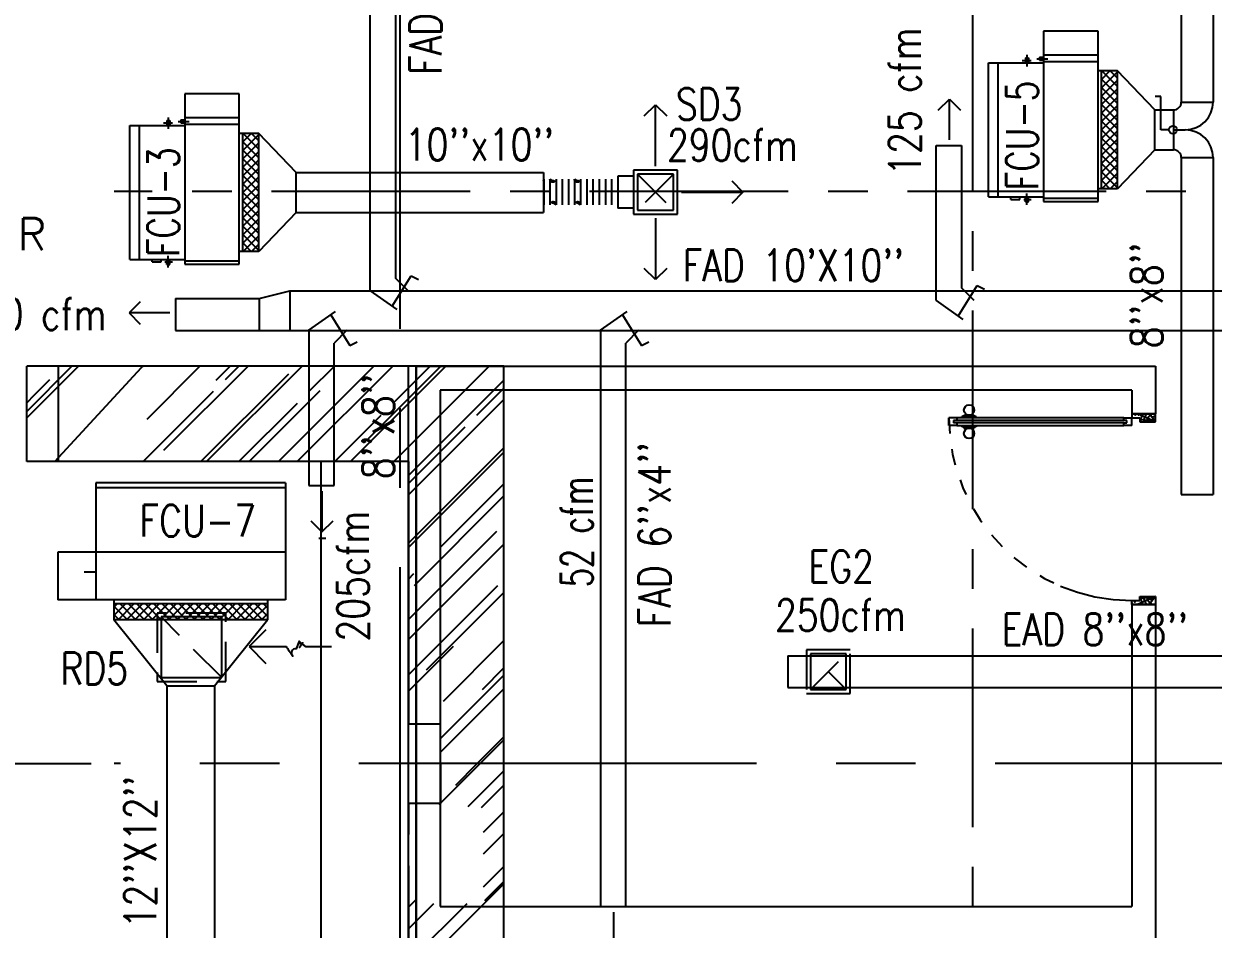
# Model space of a CAD drawing. Extents: x 417866231.7 to 417866328.5, y 43498046.7 to 43498124.2.
# Drawn here: x 417866238.47 to 417866245.95, y 43498066.95 to 43498072.64 of the extents above; entities that cross this region are included whole.
import ezdxf
from ezdxf.enums import TextEntityAlignment as Align

# ---------------------------------------------------------------- set-up
doc = ezdxf.new("R2010")
doc.units = 0
doc.header["$MEASUREMENT"] = 0
for name, pattern in [('CENTER', [2, 1.25, -0.25, 0.25, -0.25]), ('CENTERX2', [4, 2.5, -0.5, 0.5, -0.5]), ('HIDDEN', [0.375, 0.25, -0.125])]:
    doc.linetypes.add(name, pattern=pattern)
doc.layers.get('0').update_dxf_attribs({"linetype": 'CONTINUOUS'})
for name, color, linetype in [('AXES', 11, 'CENTERX2'), ('AXES1', 11, 'CENTER'), ('COUNTER', 9, 'CONTINUOUS'), ('DOOR', 9, 'CONTINUOUS'), ('DUCT', 6, 'CONTINUOUS'), ('EXDUCT', 10, 'CONTINUOUS'), ('FCU', 6, 'CONTINUOUS'), ('M-AC-FLEX', 7, 'CONTINUOUS'), ('M-EGU.', 2, 'CONTINUOUS'), ('M-TEXT', 2, 'CONTINUOUS'), ('TEXT', 6, 'CONTINUOUS'), ('TEXT-A', 2, 'CONTINUOUS'), ('WALL', 9, 'CONTINUOUS')]:
    doc.layers.add(name, color=color, linetype=linetype)
doc.styles.add('ROMANS', font='ROMANS.shx', dxfattribs={"width": 0.6})

# ---------------------------------------------------------------- blocks, each defined once
blk = doc.blocks.new('DOOR100')
at = {"layer": 'DOOR', "color": 7, "linetype": 'ByBlock'}
for p, q in [((-75, 1250), (-75, 1300)), ((-75, 1300), (-25, 1300)), ((-25, 1300), (-75, 1300)), ((-25, 1250), (-25, 1300)), ((-91.2, 1205), (-91.2, 1140.2)), ((-82.2, 1205), (-91.2, 1205)), ((-82.2, 1127.6), (-82.2, 1217.6)), ((-75, 1217.6), (-82.2, 1217.6)), ((-82.2, 1205), (-82.2, 1140.2)), ((-58, 1250), (-75, 1250)), ((-58, 1250), (-58, 1270)), ((-42, 1270), (-58, 1270)), ((-42, 1250), (-42, 1270)), ((-25, 1250), (-42, 1250)), ((-25, 1217.6), (-17.8, 1217.6)), ((-17.8, 1127.6), (-17.8, 1217.6)), ((-17.8, 1205), (-17.8, 1140.2)), ((-17.8, 1205), (-8.8, 1205)), ((-8.8, 1205), (-8.8, 1140.2)), ((-82.2, 1140.2), (-91.2, 1140.2)), ((-75, 1127.6), (-82.2, 1127.6)), ((-25, 1127.6), (-17.8, 1127.6)), ((-17.8, 1140.2), (-8.8, 1140.2)), ((-1200, 0), (-1200, 150)), ((-1200, 150), (-1175, 150)), ((-1200, 150), (-1200, 0)), ((-1175, 150), (-1175, 100)), ((-75, 200), (-58, 200)), ((-75, 150), (-75, 200)), ((-75, 150), (-25, 150)), ((-58, 200), (-58, 180)), ((-58, 180), (-42, 180)), ((-42, 200), (-25, 200)), ((-42, 180), (-42, 200)), ((-25, 200), (-25, 150)), ((0, 150), (-25, 150)), ((-25, 150), (-25, 100)), ((0, 0), (0, 150)), ((0, 150), (0, 0)), ((-1150, 0), (-1200, 113.7)), ((-1175, 100), (-1150, 100)), ((-1150, 0), (-1163.4, 100)), ((-1150, 100), (-1150, 0)), ((-50, 0), (0, 113.7)), ((-50, 100), (-50, 0)), ((-50, 0), (-36.6, 100)), ((-25, 100), (-50, 100)), ((-1150, 0), (-1200, 40.1)), ((-1150, 0), (-1200, 0)), ((-50, 0), (0, 40.1)), ((-50, 0), (0, 0))]:
    blk.add_line(p, q, dxfattribs=at)
at = {"layer": 'DOOR', "linetype": 'ByBlock'}
for p, q in [((-75, 1250), (-75, 200)), ((-58, 200), (-58, 1250)), ((-42, 200), (-42, 1250)), ((-25, 200), (-25, 1250))]:
    blk.add_line(p, q, dxfattribs=at)
at = {"layer": 'DOOR', "color": 7, "linetype": 'ByBlock'}
for centre in [(-123.5, 1172.6), (23.5, 1172.6)]:
    blk.add_circle(centre, 32.4, dxfattribs=at)
at = {"layer": 'DOOR', "linetype": 'HIDDEN', "ltscale": 0.5}
blk.add_arc((-25, 150), 1150, 90, 180, dxfattribs=at)
at = {"layer": 'DOOR', "color": 7, "linetype": 'ByBlock'}
for centre, radius, start, end in [((-1150, 0), 154.4, 103.71423, 108.89471), ((-50, 0), 154.4, 71.10529, 76.28577), ((-1150, 0), 134.4, 100.71998, 111.84015), ((-1150, 0), 94.4, 90, 121.98181), ((-50, 0), 94.4, 58.01819, 90), ((-50, 0), 134.4, 68.15985, 79.28002), ((-50, 0), 114.4, 64.08384, 77.37743), ((-1150, 0), 74.4, 90, 132.22357), ((-1150, 0), 54.4, 90, 156.79262), ((-1150, 0), 34.4, 90, 180), ((-1150, 0), 14.4, 90, 180), ((-50, 0), 74.4, 47.77643, 90), ((-50, 0), 54.4, 23.20738, 90), ((-50, 0), 34.4, 0, 90), ((-50, 0), 14.4, 0, 90)]:
    blk.add_arc(centre, radius, start, end, dxfattribs=at)
blk = doc.blocks.new('*X29')
at = {"color": 0}
for p, q in [((16890.5, -2466.6), (16943.5, -2413.6)), ((16890.5, -2519.6), (16990.5, -2419.6)), ((16990.5, -2565.5), (16890.5, -2465.5)), ((16990.5, -2512.5), (16891.6, -2413.6)), ((16990.5, -2459.4), (16944.6, -2413.6)), ((16890.5, -2572.6), (16990.5, -2472.6)), ((16990.5, -2618.5), (16890.5, -2518.5)), ((16890.5, -2625.7), (16990.5, -2525.7)), ((16990.5, -2671.6), (16890.5, -2571.6)), ((16890.5, -2678.7), (16990.5, -2578.7)), ((16990.5, -2724.6), (16890.5, -2624.6)), ((16890.5, -2731.7), (16990.5, -2631.7)), ((16990.5, -2777.6), (16890.5, -2677.6)), ((16890.5, -2784.8), (16990.5, -2684.8)), ((16990.5, -2830.7), (16890.5, -2730.7)), ((16890.5, -2837.8), (16990.5, -2737.8)), ((16990.5, -2883.7), (16890.5, -2783.7)), ((16890.5, -2890.8), (16990.5, -2790.8)), ((16990.5, -2936.7), (16890.5, -2836.7)), ((16890.5, -2943.9), (16990.5, -2843.9)), ((16990.5, -2989.8), (16890.5, -2889.8)), ((16890.5, -2996.9), (16990.5, -2896.9)), ((16990.5, -3042.8), (16890.5, -2942.8)), ((16890.5, -3049.9), (16990.5, -2949.9)), ((16990.5, -3095.8), (16890.5, -2995.8)), ((16890.5, -3103), (16990.5, -3003)), ((16990.5, -3148.9), (16890.5, -3048.9)), ((16891.5, -3154.9), (16990.5, -3056)), ((16943.5, -3154.9), (16890.5, -3101.9)), ((16944.6, -3154.9), (16990.5, -3109))]:
    blk.add_line(p, q, dxfattribs=at)
blk = doc.blocks.new('WHE06')
at = {"color": 3}
for p, q in [((689, 621.5), (346.1, 621.5)), ((346.1, 621.5), (346.1, 469.1)), ((689, 469.1), (689, 621.5)), ((232.1, 452.2), (232.1, 422.2)), ((232.1, 452.2), (252.1, 452.2)), ((242.1, 472.2), (242.1, 399.5)), ((252.1, 452.2), (252.1, 422.2)), ((321.1, 457.6), (321.1, 437.6)), ((321.1, 457.6), (346.1, 457.6)), ((60.3, -422.2), (60.3, 422.2)), ((212.3, 437.2), (269.1, 437.2)), ((305, 447.6), (373.3, 447.6)), ((321.1, 437.6), (346.1, 437.6)), ((346.1, 430.4), (689, 430.4)), ((811.2, 370.7), (689, 370.7)), ((711.2, -370.7), (711.2, 370.7)), ((811.2, -370.7), (811.2, 370.7)), ((811.2, -370.7), (689, -370.7)), ((141.6, -437.2), (141.6, -422.2)), ((141.6, -437.2), (196.6, -437.2)), ((196.6, -437.2), (196.6, -422.2)), ((221.4, -437.2), (269.1, -437.2)), ((232.1, -452.2), (232.1, -422.2)), ((242.1, -472.2), (242.1, -399.5)), ((252.1, -452.2), (252.1, -422.2)), ((346.1, -430.4), (689, -430.4)), ((232.1, -452.2), (252.1, -452.2))]:
    blk.add_line(p, q, dxfattribs=at)
at = {"color": 6}
for p, q in [((346.1, 469.1), (346.1, -450.8)), ((689, 469.1), (346.1, 469.1)), ((689, -450.8), (689, 469.1)), ((0, -422.2), (0, 422.2)), ((0, 422.2), (346.1, 422.2)), ((0, -422.2), (346.1, -422.2)), ((346.1, -450.8), (689, -450.8))]:
    blk.add_line(p, q, dxfattribs=at)
at = {"color": 11}
blk.add_blockref('*X29', (-16179.3, 2784.3), dxfattribs=at)
blk = doc.blocks.new('*X31')
at = {"color": 0}
for p, q in [((-750.2, 2537.8), (-672.3, 2615.8)), ((-750.2, 2590.8), (-725.3, 2615.8)), ((-659.6, 2515.8), (-750.2, 2606.4)), ((-712.7, 2515.8), (-750.2, 2553.4)), ((-719.2, 2515.8), (-619.2, 2615.8)), ((-606.6, 2515.8), (-706.6, 2615.8)), ((-666.2, 2515.8), (-566.2, 2615.8)), ((-553.6, 2515.8), (-653.6, 2615.8)), ((-613.2, 2515.8), (-513.2, 2615.8)), ((-500.5, 2515.8), (-600.5, 2615.8)), ((-560.1, 2515.8), (-460.1, 2615.8)), ((-447.5, 2515.8), (-547.5, 2615.8)), ((-507.1, 2515.8), (-407.1, 2615.8)), ((-394.5, 2515.8), (-494.5, 2615.8)), ((-454.1, 2515.8), (-354.1, 2615.8)), ((-341.4, 2515.8), (-441.4, 2615.8)), ((-401, 2515.8), (-301, 2615.8)), ((-288.4, 2515.8), (-388.4, 2615.8)), ((-348, 2515.8), (-248, 2615.8)), ((-235.4, 2515.8), (-335.4, 2615.8)), ((-295, 2515.8), (-195, 2615.8)), ((-182.3, 2515.8), (-282.3, 2615.8)), ((-241.9, 2515.8), (-141.9, 2615.8)), ((-129.3, 2515.8), (-229.3, 2615.8)), ((-188.9, 2515.8), (-88.9, 2615.8)), ((-76.3, 2515.8), (-176.3, 2615.8)), ((-135.9, 2515.8), (-35.9, 2615.8)), ((-23.2, 2515.8), (-123.2, 2615.8)), ((-82.8, 2515.8), (17.2, 2615.8)), ((29.8, 2515.8), (-70.2, 2615.8)), ((-29.8, 2515.8), (70.2, 2615.8)), ((82.8, 2515.8), (-17.2, 2615.8)), ((23.2, 2515.8), (123.2, 2615.8)), ((135.9, 2515.8), (35.9, 2615.8)), ((76.3, 2515.8), (176.3, 2615.8)), ((188.9, 2515.8), (88.9, 2615.8)), ((129.3, 2515.8), (214.8, 2601.2)), ((214.8, 2543), (141.9, 2615.8)), ((182.3, 2515.8), (214.8, 2548.2)), ((214.8, 2596), (195, 2615.8))]:
    blk.add_line(p, q, dxfattribs=at)
blk = doc.blocks.new('WAP16')
at = {"color": 6}
for p, q in [((-597, 0), (-597, -737)), ((-597, 0), (597, 0)), ((597, 0), (597, -737)), ((-597, -437), (597, -437)), ((-597, -737), (597, -737))]:
    blk.add_line(p, q, dxfattribs=at)
at = {"color": 3}
for p, q in [((-597, -32), (597, -32)), ((597, -437), (835, -437)), ((835, -437), (835, -737)), ((597, -562), (670.3, -562)), ((-482.5, -737), (-482.5, -862)), ((482.5, -737), (482.5, -862)), ((597, -737), (835, -737)), ((-482.5, -762), (482.5, -762)), ((-482.5, -862), (482.5, -862))]:
    blk.add_line(p, q, dxfattribs=at)
at = {"color": 11}
blk.add_blockref('*X31', (267.7, -3377.8), dxfattribs=at)

msp = doc.modelspace()

# ---------------------------------------------------------------- linework, layer by layer
at = {"layer": 'AXES'}
for p, q in [((417866240.8386, 43498046.7245), (417866240.8386, 43498123.5372)), ((417866232.3944, 43498067.9888), (417866239.0386, 43498067.9888)), ((417866307.0786, 43498067.9888), (417866239.0386, 43498067.9888))]:
    msp.add_line(p, q, dxfattribs=at)
at = {"layer": 'AXES1'}
for p, q in [((417866244.4386, 43498053.5888), (417866244.4386, 43498112.4088)), ((417866297.2786, 43498071.5888), (417866239.0386, 43498071.5888))]:
    msp.add_line(p, q, dxfattribs=at)
at = {"layer": 'COUNTER', "linetype": 'ByBlock'}
for p, q in [((417866238.4886, 43498070.2046), (417866238.7728, 43498070.4888)), ((417866238.4886, 43498069.8888), (417866238.4886, 43498070.4888)), ((417866238.4886, 43498070.1639), (417866238.8135, 43498070.4888)), ((417866241.4903, 43498070.4888), (417866238.4886, 43498070.4888)), ((417866238.6661, 43498069.8888), (417866239.2116, 43498070.4802)), ((417866238.6886, 43498069.8888), (417866238.6886, 43498070.4888)), ((417866240.8886, 43498070.4888), (417866238.6886, 43498070.4888)), ((417866239.2116, 43498070.4802), (417866239.2202, 43498070.4888)), ((417866239.2455, 43498070.1566), (417866239.5777, 43498070.4888)), ((417866239.3519, 43498069.9598), (417866239.8809, 43498070.4888)), ((417866239.5841, 43498069.8888), (417866240.137, 43498070.4417)), ((417866239.6203, 43498069.8888), (417866240.2203, 43498070.4888)), ((417866239.68, 43498070.401), (417866239.7677, 43498070.4888)), ((417866239.7388, 43498070.4055), (417866239.822, 43498070.4888)), ((417866240.0728, 43498069.8888), (417866240.6728, 43498070.4888)), ((417866240.1905, 43498069.8888), (417866240.7905, 43498070.4888)), ((417866240.266, 43498070.3309), (417866240.4239, 43498070.4888)), ((417866240.8403, 43498070.2037), (417866241.1254, 43498070.4888)), ((417866240.8403, 43498069.9322), (417866241.3969, 43498070.4888)), ((417866240.8403, 43498070.3032), (417866241.0258, 43498070.4888)), ((417866240.8403, 43498070.2354), (417866241.0937, 43498070.4888)), ((417866240.8886, 43498070.4888), (417866240.8886, 43498063.4388)), ((417866240.9386, 43498063.4388), (417866240.9386, 43498070.4888)), ((417866240.9386, 43498063.4388), (417866240.9386, 43498070.4888)), ((417866241.4903, 43498063.4388), (417866241.4903, 43498070.4888)), ((417866238.5386, 43498070.3089), (417866238.6352, 43498070.4055)), ((417866240.8903, 43498069.8011), (417866241.4903, 43498070.4011)), ((417866241.3204, 43498070.1815), (417866241.4903, 43498070.3514)), ((417866238.4886, 43498070.2589), (417866238.5386, 43498070.3089)), ((417866239.222, 43498069.8888), (417866239.6641, 43498070.3309)), ((417866239.8873, 43498069.8888), (417866240.3339, 43498070.3354)), ((417866240.7932, 43498070.2562), (417866240.8403, 43498070.3032)), ((417866240.8903, 43498069.679), (417866241.4903, 43498070.279)), ((417866239.8239, 43498069.8888), (417866240.1913, 43498070.2562)), ((417866240.5254, 43498069.8888), (417866240.8403, 43498070.2037)), ((417866240.6371, 43498070.0322), (417866240.8403, 43498070.2354)), ((417866240.4258, 43498069.8888), (417866240.7186, 43498070.1815)), ((417866240.8903, 43498069.7514), (417866241.2458, 43498070.1068)), ((417866240.8903, 43498069.3757), (417866241.4903, 43498069.9757)), ((417866240.7969, 43498069.8888), (417866240.8403, 43498069.9322)), ((417866240.8903, 43498069.3486), (417866241.4903, 43498069.9486)), ((417866240.8903, 43498069.8888), (417866238.4886, 43498069.8888)), ((417866240.3386, 43498069.8888), (417866238.6886, 43498069.8888)), ((417866240.3386, 43498069.8888), (417866240.3386, 43498064.0388)), ((417866240.8903, 43498069.8888), (417866240.8903, 43498068.2388)), ((417866241.0942, 43498069.3534), (417866241.4903, 43498069.7495)), ((417866240.9267, 43498069.109), (417866241.4903, 43498069.6725)), ((417866240.8903, 43498068.896), (417866241.4449, 43498069.4507)), ((417866240.8903, 43498068.7693), (417866241.4903, 43498069.3693)), ((417866240.8903, 43498069.1495), (417866240.9245, 43498069.1837)), ((417866240.8903, 43498068.5476), (417866241.4517, 43498069.109)), ((417866241.0037, 43498068.5795), (417866241.4903, 43498069.0661)), ((417866240.8903, 43498068.4435), (417866241.1734, 43498068.7266)), ((417866241.11, 43498068.3826), (417866241.4903, 43498068.7629)), ((417866241.3544, 43498068.455), (417866241.4903, 43498068.5909)), ((417866241.0903, 43498068.1457), (417866241.4903, 43498068.5457)), ((417866241.0903, 43498068.0597), (417866241.4903, 43498068.4597)), ((417866240.8903, 43498068.2388), (417866241.0886, 43498068.2388)), ((417866241.0886, 43498068.2388), (417866241.0903, 43498067.7388)), ((417866241.3226, 43498067.9888), (417866241.4903, 43498068.1565)), ((417866241.3407, 43498067.9888), (417866241.4903, 43498068.1384)), ((417866241.0829, 43498067.731), (417866241.3407, 43498067.9888)), ((417866241.1869, 43498067.8532), (417866241.3226, 43498067.9888)), ((417866241.2661, 43498067.7197), (417866241.4903, 43498067.9438)), ((417866241.349, 43498067.712), (417866241.4903, 43498067.8533)), ((417866240.8903, 43498067.7388), (417866240.8903, 43498067.5432)), ((417866241.0903, 43498067.7388), (417866240.8903, 43498067.7388)), ((417866241.3614, 43498067.557), (417866241.4903, 43498067.6859)), ((417866241.3614, 43498067.4212), (417866241.4903, 43498067.5501)), ((417866240.8903, 43498067.345), (417866240.8903, 43498064.0388)), ((417866241.3614, 43498067.213), (417866241.4903, 43498067.3419)), ((417866240.8903, 43498066.6333), (417866241.4903, 43498067.2333)), ((417866241.3702, 43498067.1268), (417866241.4903, 43498067.2469)), ((417866240.8903, 43498067.0859), (417866240.9351, 43498067.1307)), ((417866240.8903, 43498066.9501), (417866241.0499, 43498067.1097)), ((417866240.9222, 43498066.7738), (417866241.258, 43498067.1097))]:
    msp.add_line(p, q, dxfattribs=at)
at = {"layer": 'DUCT', "linetype": 'ByBlock'}
for p, q in [((417866245.7504, 43498078.5853), (417866245.7504, 43498072.1508)), ((417866245.9504, 43498078.5853), (417866245.9504, 43498072.1508)), ((417866245.5844, 43498072.1008), (417866245.3487, 43498072.3465)), ((417866245.6223, 43498072.1863), (417866245.5867, 43498072.1863)), ((417866245.6223, 43498071.9749), (417866245.6223, 43498072.1863)), ((417866245.7504, 43498072.1508), (417866245.9504, 43498072.1508)), ((417866245.5844, 43498072.1008), (417866245.7004, 43498072.1008)), ((417866245.5844, 43498071.8508), (417866245.5844, 43498072.1008)), ((417866245.7004, 43498072.1008), (417866245.7004, 43498071.8508)), ((417866240.1839, 43498071.7067), (417866239.9482, 43498071.9524)), ((417866245.6711, 43498071.9749), (417866245.6223, 43498071.9749)), ((417866245.7004, 43498071.9758), (417866245.7754, 43498071.9758)), ((417866245.5844, 43498071.8508), (417866245.3487, 43498071.6052)), ((417866245.5844, 43498071.8508), (417866245.7004, 43498071.8508)), ((417866245.7504, 43498071.8008), (417866245.7504, 43498069.6808)), ((417866245.7504, 43498071.8008), (417866245.9504, 43498071.8008)), ((417866245.9504, 43498071.8008), (417866245.9504, 43498069.6808)), ((417866240.1839, 43498071.7067), (417866241.7382, 43498071.7067)), ((417866240.1839, 43498071.4567), (417866240.1839, 43498071.7067)), ((417866241.7382, 43498071.7067), (417866241.7382, 43498071.4567)), ((417866240.1839, 43498071.4567), (417866239.9482, 43498071.211)), ((417866240.1839, 43498071.4567), (417866241.7382, 43498071.4567)), ((417866239.9506, 43498070.914), (417866240.1447, 43498070.964)), ((417866240.1447, 43498070.964), (417866240.1447, 43498070.714)), ((417866239.9506, 43498070.914), (417866239.9506, 43498070.714)), ((417866245.7504, 43498069.6808), (417866245.9504, 43498069.6808)), ((417866239.37, 43498068.4776), (417866239.0375, 43498068.8937)), ((417866239.67, 43498068.4776), (417866240.0025, 43498068.8937)), ((417866239.37, 43498068.4776), (417866239.67, 43498068.4776)), ((417866239.37, 43498068.4776), (417866239.37, 43498066.4831)), ((417866239.67, 43498068.4776), (417866239.67, 43498066.4831))]:
    msp.add_line(p, q, dxfattribs=at)
at = {"layer": 'DUCT'}
for p, q in [((417866240.6484, 43498070.9626), (417866240.6484, 43498073.7955)), ((417866240.8084, 43498073.7955), (417866240.8084, 43498071.0426)), ((417866244.2083, 43498070.9012), (417866244.2083, 43498071.8773)), ((417866244.2083, 43498071.8773), (417866244.3683, 43498071.8773)), ((417866244.3683, 43498071.8773), (417866244.3683, 43498070.9812)), ((417866240.7869, 43498070.8657), (417866240.907, 43498071.0571)), ((417866240.8884, 43498070.9626), (417866240.8084, 43498071.0426)), ((417866240.907, 43498071.0571), (417866240.9522, 43498071.0341)), ((417866240.907, 43498071.0571), (417866240.907, 43498071.0571)), ((417866240.1447, 43498070.964), (417866247.221, 43498070.964)), ((417866240.6484, 43498070.9626), (417866240.8163, 43498070.845)), ((417866244.3468, 43498070.8042), (417866244.4669, 43498070.9957)), ((417866244.4483, 43498070.9012), (417866244.3683, 43498070.9812)), ((417866244.4669, 43498070.9957), (417866244.5121, 43498070.9726)), ((417866244.4669, 43498070.9957), (417866244.4669, 43498070.9957)), ((417866239.4247, 43498070.914), (417866239.9506, 43498070.914)), ((417866239.4247, 43498070.914), (417866239.4247, 43498070.714)), ((417866244.2083, 43498070.9012), (417866244.3762, 43498070.7836)), ((417866240.2627, 43498070.7146), (417866240.4306, 43498070.8322)), ((417866240.4012, 43498070.8116), (417866240.5213, 43498070.6201)), ((417866242.097, 43498070.7146), (417866242.2649, 43498070.8322)), ((417866242.2355, 43498070.8116), (417866242.3556, 43498070.6201)), ((417866239.4247, 43498070.714), (417866247.1462, 43498070.714)), ((417866240.2627, 43498070.7146), (417866240.2627, 43498069.7385)), ((417866240.5027, 43498070.7146), (417866240.4227, 43498070.6346)), ((417866242.097, 43498070.7146), (417866242.097, 43498067.0906)), ((417866242.337, 43498070.7146), (417866242.257, 43498070.6346)), ((417866240.4227, 43498069.7385), (417866240.4227, 43498070.6346)), ((417866240.5213, 43498070.6201), (417866240.5665, 43498070.6432)), ((417866240.5213, 43498070.6201), (417866240.5213, 43498070.6201)), ((417866242.257, 43498067.0906), (417866242.257, 43498070.6346)), ((417866242.3556, 43498070.6201), (417866242.4008, 43498070.6432)), ((417866242.3556, 43498070.6201), (417866242.3556, 43498070.6201)), ((417866240.2627, 43498069.7385), (417866240.4227, 43498069.7385)), ((417866242.097, 43498067.0906), (417866242.257, 43498067.0906))]:
    msp.add_line(p, q, dxfattribs=at)
at = {"layer": 'DUCT', "linetype": 'ByBlock'}
msp.add_circle((417866245.6977, 43498071.9764), 0.0251, dxfattribs=at)
for centre, radius, start, end in [((417866245.7004, 43498072.1508), 0.05, 270, 0), ((417866245.7754, 43498072.1508), 0.175, 270, 0), ((417866245.7754, 43498071.8008), 0.175, 0, 90), ((417866245.7004, 43498071.8008), 0.05, 0, 90)]:
    msp.add_arc(centre, radius, start, end, dxfattribs=at)
at = {"layer": 'EXDUCT', "linetype": 'ByBlock'}
for p, q in [((417866243.2754, 43498068.667), (417866243.2754, 43498068.467)), ((417866243.2754, 43498068.667), (417866248.1756, 43498068.667)), ((417866243.2754, 43498068.467), (417866248.2775, 43498068.467))]:
    msp.add_line(p, q, dxfattribs=at)
at = {"layer": 'M-AC-FLEX', "color": 11}
for p, q in [((417866241.7414, 43498071.6665), (417866241.7414, 43498071.505)), ((417866241.7414, 43498071.6665), (417866241.7414, 43498071.505)), ((417866241.779, 43498071.6665), (417866241.779, 43498071.505)), ((417866241.779, 43498071.6665), (417866241.779, 43498071.505)), ((417866241.818, 43498071.6665), (417866241.818, 43498071.505)), ((417866241.818, 43498071.6665), (417866241.818, 43498071.505)), ((417866241.8563, 43498071.6665), (417866241.8563, 43498071.505)), ((417866241.8563, 43498071.6665), (417866241.8563, 43498071.505)), ((417866241.8953, 43498071.6665), (417866241.8953, 43498071.505)), ((417866241.8953, 43498071.6665), (417866241.8953, 43498071.505)), ((417866241.9336, 43498071.6665), (417866241.9336, 43498071.505)), ((417866241.9336, 43498071.6665), (417866241.9336, 43498071.505)), ((417866241.9726, 43498071.6665), (417866241.9726, 43498071.505)), ((417866241.9726, 43498071.6665), (417866241.9726, 43498071.505)), ((417866242.0109, 43498071.6665), (417866242.0109, 43498071.505)), ((417866242.0499, 43498071.6665), (417866242.0499, 43498071.505)), ((417866242.0889, 43498071.6665), (417866242.0889, 43498071.505)), ((417866242.1279, 43498071.6665), (417866242.1279, 43498071.505)), ((417866242.1669, 43498071.6665), (417866242.1669, 43498071.505))]:
    msp.add_line(p, q, dxfattribs=at)
at = {"layer": 'M-AC-FLEX'}
for points in [[(417866241.7414, 43498071.6665, -1.017916), (417866241.7797, 43498071.6665)], [(417866241.8953, 43498071.6665, -1), (417866241.8563, 43498071.6665, 1.018005), (417866241.818, 43498071.6665)], [(417866241.8563, 43498071.6665, 1), (417866241.8953, 43498071.6665, -1.018005), (417866241.9336, 43498071.6665)], [(417866242.1279, 43498071.6665, -1), (417866242.0889, 43498071.6665, 1), (417866242.0499, 43498071.6665, -1), (417866242.0109, 43498071.6665, 1.018005), (417866241.9726, 43498071.6665)], [(417866242.0889, 43498071.6665, 1), (417866242.1279, 43498071.6665, -1), (417866242.1669, 43498071.6665)], [(417866242.1669, 43498071.6665, 1), (417866242.1279, 43498071.6665)], [(417866242.2059, 43498071.6665, -1), (417866242.1669, 43498071.6665, 1), (417866242.1279, 43498071.6665)], [(417866242.1279, 43498071.6665, -1), (417866242.1669, 43498071.6665)], [(417866241.7407, 43498071.5043, 1.000002), (417866241.779, 43498071.505)], [(417866241.8953, 43498071.505, 1), (417866241.8563, 43498071.505, -1.018005), (417866241.818, 43498071.505)], [(417866241.8563, 43498071.505, -1), (417866241.8953, 43498071.505, 1.018005), (417866241.9336, 43498071.505)], [(417866242.1279, 43498071.505, 1), (417866242.0889, 43498071.505, -1), (417866242.0499, 43498071.505, 1), (417866242.0109, 43498071.505, -1.018005), (417866241.9726, 43498071.505)], [(417866242.0889, 43498071.505, -1), (417866242.1279, 43498071.505, 1), (417866242.1669, 43498071.505)], [(417866242.2059, 43498071.505, 1), (417866242.1669, 43498071.505, -1), (417866242.1279, 43498071.505)], [(417866242.1669, 43498071.5049, -1.000001), (417866242.1279, 43498071.505)], [(417866242.1279, 43498071.5049, 1.000001), (417866242.1669, 43498071.505)]]:
    msp.add_lwpolyline(points, format="xyb", dxfattribs=at)
for centre, start, end in [((417866241.7219, 43498071.6665), 326.94541, 0), ((417866241.7219, 43498071.6665), 326.94541, 331.56864), ((417866241.7985, 43498071.6665), 180, 331.56864), ((417866241.7985, 43498071.6665), 208.43136, 0), ((417866241.9531, 43498071.6665), 180, 331.56864), ((417866241.9531, 43498071.6665), 208.43136, 0), ((417866241.7219, 43498071.505), 28.43137, 33.05459), ((417866241.7219, 43498071.505), 359.98223, 33.05459), ((417866241.7219, 43498071.505), 359.98223, 33.05459), ((417866241.7985, 43498071.505), 28.43137, 180.01777), ((417866241.7985, 43498071.505), 28.43137, 180.01777), ((417866241.7985, 43498071.505), 359.98223, 151.56863), ((417866241.7985, 43498071.505), 359.98223, 151.56863), ((417866241.9531, 43498071.505), 28.43137, 180.01777), ((417866241.9531, 43498071.505), 28.43137, 180.01777), ((417866241.9531, 43498071.505), 359.98223, 151.56863), ((417866241.9531, 43498071.505), 359.98223, 151.56863)]:
    msp.add_arc(centre, 0.0195, start, end, dxfattribs=at)
at = {"layer": 'M-EGU.'}
for p, q in [((417866244.2207, 43498072.0987), (417866244.2914, 43498072.1694)), ((417866244.2914, 43498072.1694), (417866244.3621, 43498072.0987)), ((417866244.2914, 43498071.9132), (417866244.2914, 43498072.1694)), ((417866242.3727, 43498072.063), (417866242.4434, 43498072.1337)), ((417866242.4434, 43498072.1337), (417866242.5141, 43498072.063)), ((417866242.4434, 43498071.7476), (417866242.4434, 43498072.1337)), ((417866242.5809, 43498071.7212), (417866242.3059, 43498071.7212)), ((417866242.3059, 43498071.7212), (417866242.3059, 43498071.4462)), ((417866242.5809, 43498071.4462), (417866242.5809, 43498071.7212)), ((417866242.2059, 43498071.6837), (417866242.2059, 43498071.4837)), ((417866242.3059, 43498071.6837), (417866242.2059, 43498071.6837)), ((417866242.9227, 43498071.6545), (417866242.9934, 43498071.5837)), ((417866242.6073, 43498071.5837), (417866242.9934, 43498071.5837)), ((417866242.9934, 43498071.5837), (417866242.9227, 43498071.513)), ((417866242.3059, 43498071.4837), (417866242.2059, 43498071.4837)), ((417866242.3059, 43498071.4462), (417866242.5809, 43498071.4462)), ((417866242.4434, 43498071.4199), (417866242.4434, 43498071.0337)), ((417866242.4434, 43498071.0337), (417866242.3727, 43498071.1045)), ((417866242.5141, 43498071.1045), (417866242.4434, 43498071.0337)), ((417866239.2032, 43498070.8947), (417866239.1325, 43498070.824)), ((417866239.1325, 43498070.824), (417866239.2032, 43498070.7533)), ((417866239.3887, 43498070.824), (417866239.1325, 43498070.824)), ((417866240.3458, 43498069.7026), (417866240.3458, 43498069.4464)), ((417866240.2751, 43498069.5171), (417866240.3458, 43498069.4464)), ((417866240.3458, 43498069.4464), (417866240.4165, 43498069.5171)), ((417866240.3694, 43498069.4051), (417866240.3251, 43498069.4051)), ((417866239.3343, 43498068.9111), (417866239.3343, 43498068.5301)), ((417866239.7153, 43498068.9111), (417866239.3343, 43498068.9111)), ((417866239.7153, 43498068.5301), (417866239.7153, 43498068.9111)), ((417866239.9936, 43498068.8307), (417866239.8875, 43498068.7246)), ((417866239.8875, 43498068.7246), (417866240.1231, 43498068.7246)), ((417866239.8875, 43498068.7246), (417866239.9936, 43498068.6185)), ((417866240.2425, 43498068.7246), (417866240.4052, 43498068.7246)), ((417866243.4183, 43498068.6795), (417866243.4183, 43498068.4545)), ((417866243.6433, 43498068.6795), (417866243.4183, 43498068.6795)), ((417866243.6433, 43498068.4545), (417866243.6433, 43498068.6795)), ((417866239.3343, 43498068.5301), (417866239.7153, 43498068.5301)), ((417866243.4183, 43498068.4545), (417866243.6433, 43498068.4545)), ((417866242.1801, 43498067.0547), (417866242.1801, 43498066.7985))]:
    msp.add_line(p, q, dxfattribs=at)
at = {"layer": 'M-EGU.', "linetype": 'HIDDEN'}
for p, q in [((417866242.5559, 43498071.6962), (417866242.3309, 43498071.6962)), ((417866242.3309, 43498071.6962), (417866242.5559, 43498071.4712)), ((417866242.5559, 43498071.6962), (417866242.3309, 43498071.4712)), ((417866242.3309, 43498071.6962), (417866242.3309, 43498071.4712)), ((417866242.5559, 43498071.4712), (417866242.5559, 43498071.6962)), ((417866242.3309, 43498071.4712), (417866242.5559, 43498071.4712)), ((417866239.3093, 43498068.9361), (417866239.3093, 43498068.5051)), ((417866239.7403, 43498068.9361), (417866239.3093, 43498068.9361)), ((417866239.7403, 43498068.5051), (417866239.7403, 43498068.9361)), ((417866239.7153, 43498068.5301), (417866239.3343, 43498068.9111)), ((417866243.3933, 43498068.7045), (417866243.3933, 43498068.4295)), ((417866243.6683, 43498068.7045), (417866243.3933, 43498068.7045)), ((417866243.6683, 43498068.4295), (417866243.6683, 43498068.7045)), ((417866243.4183, 43498068.4545), (417866243.6433, 43498068.6795)), ((417866243.5308, 43498068.567), (417866243.6433, 43498068.4545)), ((417866239.3093, 43498068.5051), (417866239.7403, 43498068.5051)), ((417866243.3933, 43498068.4295), (417866243.6683, 43498068.4295))]:
    msp.add_line(p, q, dxfattribs=at)
at = {"layer": 'M-EGU.'}
msp.add_lwpolyline([(417866240.2425, 43498068.7246, -0.1324), (417866240.2258, 43498068.7487, -0.15664), (417866240.2027, 43498068.7583, -0.736612), (417866240.1837, 43498068.7111, 0.774232), (417866240.1629, 43498068.6654, 0.203349), (417866240.1313, 43498068.686, 0.193808), (417866240.1231, 43498068.7246)], format="xyb", dxfattribs=at)
at = {"layer": 'WALL', "linetype": 'ByBlock'}
for p, q in [((417866240.9386, 43498070.4888), (417866240.9386, 43498063.4388)), ((417866240.9386, 43498070.4888), (417866240.9386, 43498063.4388)), ((417866245.5886, 43498070.4888), (417866245.5886, 43498070.1888)), ((417866241.0886, 43498070.3388), (417866241.0886, 43498067.0888)), ((417866245.4386, 43498070.3388), (417866245.4386, 43498070.1888)), ((417866245.5886, 43498070.1888), (417866245.4386, 43498070.1888)), ((417866245.5886, 43498068.9888), (417866245.4386, 43498068.9888)), ((417866245.4386, 43498068.9888), (417866245.4386, 43498067.0888)), ((417866245.5886, 43498068.9888), (417866245.5886, 43498066.7888)), ((417866241.0886, 43498067.0888), (417866245.4386, 43498067.0888))]:
    msp.add_line(p, q, dxfattribs=at)
at = {"layer": 'WALL'}
for p, q in [((417866240.9386, 43498070.4888), (417866245.5886, 43498070.4888)), ((417866245.4386, 43498070.3388), (417866241.0886, 43498070.3388))]:
    msp.add_line(p, q, dxfattribs=at)

# ---------------------------------------------------------------- block references
at = {"layer": 'DOOR', "color": 0, "linetype": 'ByBlock', "xscale": 0.001000002026557922, "yscale": 0.001000002026557922, "zscale": 0.001, "rotation": 90}
msp.add_blockref('DOOR100', (417866245.5886, 43498070.1898), dxfattribs=at)
at = {"layer": 'FCU', "linetype": 'ByBlock', "yscale": 0.001000002026557922, "zscale": 0.001}
for name, p, xscale in [('WHE06', (417866244.5375, 43498071.9758), 0.0009999871253967285), ('WHE06', (417866239.137, 43498071.5817), 0.0009999871253967285), ('WAP16', (417866239.52, 43498069.7557), -0.0009999871253967285)]:
    msp.add_blockref(name, p, dxfattribs=dict(at, xscale=xscale))

# ---------------------------------------------------------------- texts
at = {"layer": 'M-TEXT', "style": 'ROMANS', "width": 0.8}
for s, p in [('SD3', (417866242.5719, 43498072.0378)), ("10''x10''", (417866240.8668, 43498071.7834)), ('290cfm', (417866242.516, 43498071.7803)), ("FAD 10'X10''", (417866242.6147, 43498071.0239)), ('90 cfm', (417866238.1946, 43498070.7162)), ('FCU-7', (417866239.1979, 43498069.4166)), ('EG2', (417866243.4063, 43498069.129)), ('250cfm', (417866243.1952, 43498068.8232)), ("EAD 8''x8''", (417866244.6213, 43498068.7336)), ('RD5', (417866238.7015, 43498068.4872))]:
    msp.add_text(s, height=0.2, dxfattribs=at).set_placement(p)
at = {"layer": 'M-TEXT', "style": 'ROMANS', "width": 0.75}
for s, p in [('FCU-5', (417866244.8496, 43498071.5966)), ('FCU-3', (417866239.4482, 43498071.1769))]:
    msp.add_text(s, height=0.2, rotation=90, dxfattribs=at).set_placement(p)
at = {"layer": 'TEXT', "color": 4, "style": 'ROMANS'}
msp.add_text('C O R R I D O R', height=0.2, dxfattribs=at).set_placement((417866237.4591, 43498071.2195), align=Align.CENTER)
at = {"layer": 'TEXT-A', "linetype": 'ByBlock', "style": 'ROMANS'}
for s, width, p in [('FAD 6"X6"', 0.8, (417866241.0968, 43498072.3207)), ('125 cfm', 0.8, (417866244.1112, 43498071.6868)), ("8''x8''", 0.8, (417866245.6328, 43498070.6014)), ("8''x8''", 0.8, (417866240.7999, 43498069.778)), ("FAD 6''x4''", 0.8, (417866242.5375, 43498068.846)), ('52 cfm', 0.7, (417866242.0488, 43498069.0988)), ('205cfm', 0.8, (417866240.6414, 43498068.7568)), ("12''X12''", 0.8, (417866239.3026, 43498066.9526))]:
    msp.add_text(s, height=0.2, rotation=90, dxfattribs=dict(at, width=width)).set_placement(p)

doc.saveas('drawing.dxf')
